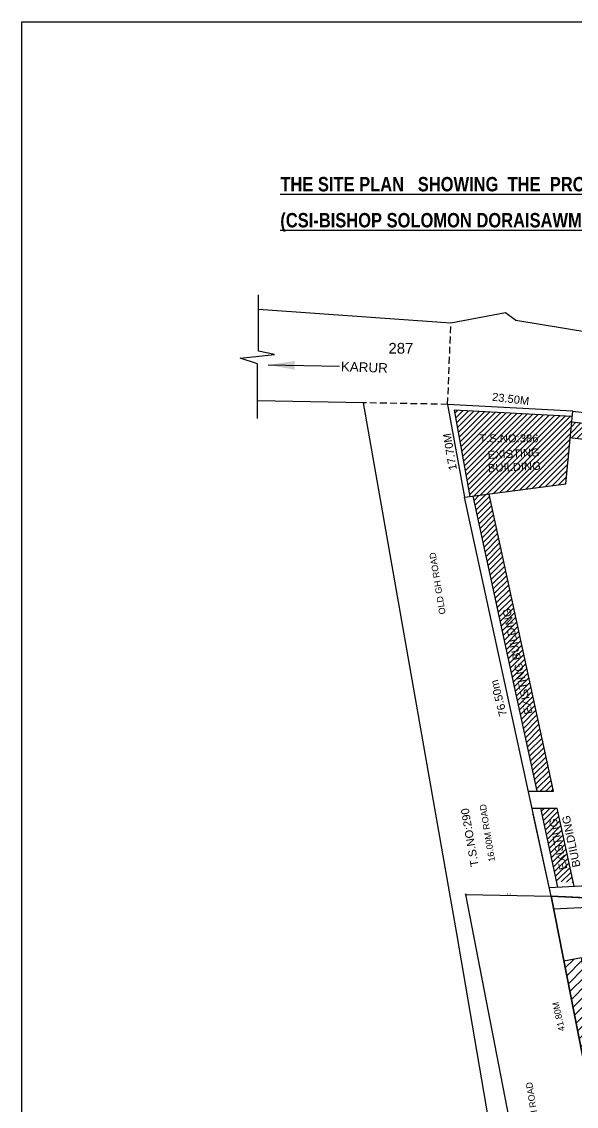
# Model space of a CAD drawing. Header units: metres. Extents: x -7227 to 737, y -45 to 4679.
# Drawn here: x 140.4 to 244.4, y 56.5 to 259.8 of the extents above; entities that cross this region are included whole.
import ezdxf

# ---------------------------------------------------------------- set-up
doc = ezdxf.new("R2010")
doc.units = ezdxf.units.M
doc.header["$LTSCALE"] = 0.2
doc.header["$MEASUREMENT"] = 0
doc.linetypes.add('HIDDEN', pattern=[9.525, 6.35, -3.175])
doc.layers.add('FMB_OR_PLR', color=70, linetype='Continuous')
doc.layers.add('ROAD_WIDTH', color=117, linetype='Continuous')
doc.layers.add('line', color=7, linetype='Continuous', lineweight=25)
doc.styles.add('ld', font='arial.ttf', dxfattribs={"height": 0.3})
doc.styles.get("Standard").update_dxf_attribs({"font": 'arial.ttf', "height": 0.3})
doc.dimstyles.new('DCR', dxfattribs={"dimtxt": 0.3, "dimasz": 0.2, "dimexe": 0.025, "dimexo": 0, "dimgap": 0.09, "dimtad": 1, "dimzin": 0, "dimdsep": 46, "dimtxsty": 'Standard', "dimblk": 'OBLIQUE', "dimcen": 0.09, "dimadec": 0, "dimazin": 0, "dimtfac": 1, "dimtofl": 0, "dimtmove": 0, "dimatfit": 3, "dimfxl": 0, "dimtolj": 1, "dimtzin": 0, "dimarcsym": 0})
pattern_1 = [(45, (-1802.7394, 29.8204), (-0.53033009, 0.53033009), [])]

# ---------------------------------------------------------------- blocks, each defined once
blk = doc.blocks.new('_OBLIQUE')
at = {"layer": 'line', "color": 0, "linetype": 'ByBlock', "lineweight": -2}
blk.add_line((-0.5, -0.5), (0.5, 0.5), dxfattribs=at)
blk = doc.blocks.new('*D259')
at = {"color": 1, "lineweight": -2}
for p, q in [((223.7, 96.19), (223.7, 96.21)), ((223.7, 96.19), (239.69, 95.87)), ((239.69, 95.87), (239.69, 95.89))]:
    blk.add_line(p, q, dxfattribs=at)
at = {"layer": 'Defpoints', "color": 0}
for p in [(223.7, 96.19), (239.69, 95.87), (239.69, 95.87)]:
    blk.add_point(p, dxfattribs=at)
at = {"color": 1, "lineweight": -2, "xscale": 0.2, "yscale": 0.2, "zscale": 0.2}
for p, rotation in [((223.7, 96.19), 178.84237155014), ((239.69, 95.87), 358.8423715501399)]:
    blk.add_blockref('_OBLIQUE', p, dxfattribs=dict(at, rotation=rotation))
at = {"color": 1, "insert": (231.7, 96.27), "char_height": 0.3, "attachment_point": 5, "rotation": 358.8424}
blk.add_mtext('\\A1;16.00', dxfattribs=at)

msp = doc.modelspace()

# ---------------------------------------------------------------- hatches: boundary and pattern name
h = msp.add_hatch()
h.set_pattern_fill('ANSI31', color=256, scale=6)
h.set_pattern_definition(pattern_1)
h.paths.add_polyline_path([(242.492, 173.137), (243.677, 185.781), (221.514, 186.974), (224.45, 170.754)])
h.paths.add_polyline_path([(227.562, 174.456), (238.195, 175.001), (237.907, 180.611), (227.274, 180.065)], flags=24)
h.paths.add_polyline_path([(225.909, 180.102), (237.722, 180.102), (237.722, 183.193), (225.909, 183.193)], flags=24)
h = msp.add_hatch()
h.set_pattern_fill('ANSI31', color=256, scale=6)
h.set_pattern_definition(pattern_1)
h.paths.add_polyline_path([(243.584, 184.785), (243.304, 181.798), (272.199, 178.342), (272.479, 181.329)])
h.paths.add_polyline_path([(251.106, 181.046), (265.054, 179.77), (265.242, 181.822), (251.293, 183.098)], flags=24)
h = msp.add_hatch()
h.set_pattern_fill('ANSI31', color=256, scale=6)
h.set_pattern_definition([(45, (-2063.7746, 31.9975), (-0.53033009, 0.53033009), [])])
h.paths.add_polyline_path([(237.082, 115.555), (240.152, 115.555), (228.06, 171.231), (225.076, 170.837)])
h.paths.add_polyline_path([(237.117, 129.917), (232.758, 150.47), (229.734, 149.829), (234.093, 129.275)], flags=25)
h = msp.add_hatch()
h.set_pattern_fill('ANSI31', color=256, scale=6)
h.set_pattern_definition([(45, (-2064.3821, 34.7947), (-0.53033009, 0.53033009), [])])
h.paths.add_polyline_path([(240.847, 112.352), (237.777, 112.352), (240.768, 98.581), (243.871, 98.428)])
h.paths.add_polyline_path([(246.115, 101.252), (243.906, 111.667), (238.411, 110.502), (240.62, 100.086)], flags=9)
h = msp.add_hatch()
h.set_pattern_fill('ANSI31', color=256, scale=10)
h.set_pattern_definition([(45, (-3659.7998, 1533.0698), (-0.88388348, 0.88388348), [])])
h.paths.add_polyline_path([(256.22, 55.304), (254.596, 63.522), (249.691, 62.552), (245.395, 84.288), (242.098, 83.694), (247.796, 54.859)])
h.paths.add_polyline_path([(254.596, 63.522), (252.545, 73.898), (247.64, 72.929), (249.691, 62.552)], flags=17)
h.paths.add_polyline_path([(248.969, 66.114), (246.113, 79.995), (243.362, 79.429), (246.217, 65.548)], flags=24)
h.paths.add_polyline_path([(254.816, 63.446), (252.926, 73.899), (247.677, 72.95), (249.566, 62.497)], flags=25)

# ---------------------------------------------------------------- linework, layer by layer
for p, q in [((184.861, 197.982), (184.861, 208.552)), ((220.925, 203.228), (184.861, 205.783)), ((181.399, 196.668), (187.814, 197.365)), ((187.814, 197.365), (184.861, 197.982)), ((184.662, 195.649), (181.399, 196.668)), ((184.646, 185.408), (184.662, 195.649)), ((204.511, 188.318), (184.639, 188.667)), ((242.492, 173.137), (243.771, 186.777)), ((243.771, 186.777), (289.264, 181.336)), ((243.533, 184.792), (272.479, 181.329)), ((243.177, 181.813), (272.199, 178.342)), ((223.457, 170.623), (242.492, 173.137)), ((237.082, 115.555), (225.076, 170.837)), ((240.152, 115.555), (228.06, 171.231)), ((239.693, 95.866), (223.457, 170.623)), ((235.417, 115.555), (240.152, 115.555)), ((236.112, 112.352), (240.847, 112.352)), ((240.988, 97.567), (237.777, 112.352)), ((244.025, 97.719), (240.847, 112.352)), ((239.693, 95.866), (236.353, 111.245)), ((239.341, 97.484), (282.486, 99.645)), ((276.569, 94.057), (239.693, 95.866)), ((239.693, 95.866), (247.796, 54.859)), ((240.196, 93.52), (254.094, 94.216))]:
    msp.add_line(p, q)
at = {"linetype": 'HIDDEN'}
for q in [(220.925, 203.228), (204.511, 188.318)]:
    msp.add_line((220.305, 188.04), q, dxfattribs=at)
at = {"color": 5}
msp.add_lwpolyline([(140.446, 259.751), (737.484, 259.751), (737.484, -45.284), (140.446, -45.284)], close=True, dxfattribs=at)
for points in [[(276.072, 198.537), (276.072, 198.837), (264.533, 200.187), (247.178, 201.447), (233.064, 203.746), (231.139, 205.184), (220.925, 203.228)], [(231.805, 31.814), (222.049, 88.854), (204.511, 188.318)], [(243.771, 186.777), (220.305, 188.04), (223.457, 170.623)], [(243.677, 185.781), (221.514, 186.974), (224.45, 170.754)], [(247.796, 54.859), (239.693, 95.866), (276.569, 94.057)]]:
    msp.add_lwpolyline(points)
for points in [[(243.771, 186.777), (220.305, 188.04), (223.457, 170.623), (242.492, 173.137), (243.771, 186.777)], [(245.395, 84.288), (242.098, 83.694), (247.796, 54.859), (256.22, 55.304), (254.593, 63.521), (249.691, 62.552), (245.395, 84.288)]]:
    msp.add_lwpolyline(points, close=True)
at = {"layer": 'FMB_OR_PLR'}
msp.add_lwpolyline([(276.569, 94.057), (239.693, 95.866), (247.796, 54.859)], dxfattribs=at)
at = {"layer": 'ROAD_WIDTH', "color": 1}
msp.add_lwpolyline([(231.808, 54.248), (223.696, 96.189), (239.693, 95.866), (247.796, 54.859)], close=True, dxfattribs=at)

# ---------------------------------------------------------------- texts
at = {"color": 0, "lineweight": -2, "insert": (188.934, 230.652), "char_height": 2.7, "width": 192.53214, "attachment_point": 1, "line_spacing_factor": 1.5}
msp.add_mtext('{\\fArial Narrow|b1|i0|c0|p34;\\LTHE SITE PLAN   SHOWING  THE  PROPOSED CONSTRUCTION OF \\P(CSI-BISHOP SOLOMON DORAISAWMY COLLEGE OF ARTS AND SCIENCE) COLLEGE BUILDING }', dxfattribs=at)
at = {"insert": (211.543, 198.542), "char_height": 2, "attachment_point": 5, "style": 'ld'}
msp.add_mtext('\\A1;287', dxfattribs=at)
at = {"attachment_point": 5, "style": 'ld'}
for s, insert, char_height, width, rotation in [('\\A1;KARUR', (204.69, 194.983), 1.8, 17.96748, 357.99047), ('\\A1;17.70M', (220.739, 179.15), 1.5, 13.12967, 99.61097), ('\\A1;EXISTING \\PBUILDING ', (232.745, 177.545), 1.5, 61.66076, 2.93573), ('\\A1;OLD GH ROAD ', (218.4, 154.478), 1.2, 70.09607, 99.30594), ('\\A1;EXISTING BUILDING ', (233.411, 139.887), 1.5, 61.66076, 101.97307), ('\\A1;76.50m', (229.873, 132.989), 1.5, 5.11698, 104.42846), ('\\A1;EXISTING \\PBUILDING ', (242.25, 105.886), 1.5, 61.66076, 101.97307), ('\\A1;OLD GH ROAD ', (236.497, 55.218), 1.2, 70.09607, 99.30594)]:
    msp.add_mtext(s, dxfattribs=dict(at, insert=insert, char_height=char_height, width=width, rotation=rotation))
for s, insert, char_height, rotation in [('\\A1;23.50M', (232.126, 189.054), 1.5, 353.17937), ('\\A1;T.S.NO:290', (224.452, 106.874), 1.5, 99.87243), ('\\A1;16.00M ROAD', (227.752, 107.727), 1.2, 99.30594), ('\\A1;41.80M', (241.116, 73.283), 1.2, 102.60102)]:
    msp.add_mtext(s, dxfattribs=dict(at, insert=insert, char_height=char_height, rotation=rotation))
at = {"insert": (231.792, 181.658), "char_height": 1.5, "width": 10.92258, "attachment_point": 5, "style": 'ld'}
msp.add_mtext('\\A1;T.S.NO:386', dxfattribs=at)

# ---------------------------------------------------------------- dimensions: what is measured, and where the dimension line sits
at = {"color": 1}
dim = msp.add_aligned_dim(p1=(223.696, 96.189), p2=(239.693, 95.866), distance=0, dimstyle='DCR', override={"dimclrd": 1, "dimclre": 1, "dimclrt": 1}, dxfattribs=at)
dim.commit()
dim.dimension.update_dxf_attribs({"geometry": '*D259', "text_midpoint": (231.699, 96.271)})

# ---------------------------------------------------------------- leaders
msp.add_leader([(186.646, 195.435), (200.038, 195.182)], dimstyle='DCR', override={"dimasz": 5, "dimgap": 0.09, "dimtad": 0, "dimse1": 1, "dimse2": 1, "dimfxl": 1.25, "dimarcsym": 2})

doc.saveas('drawing.dxf')
